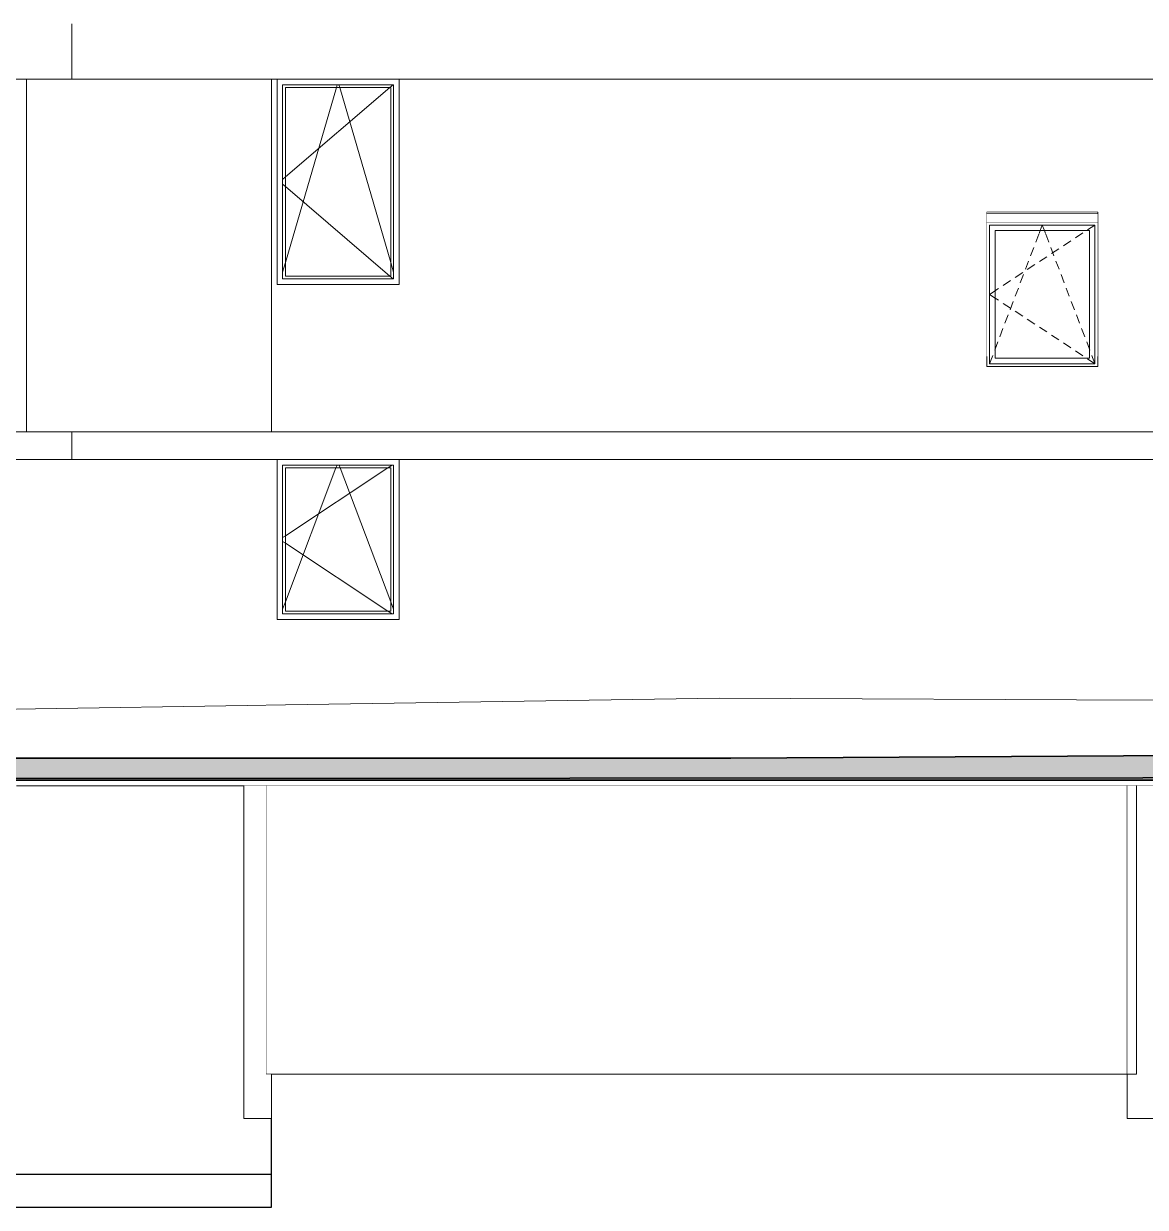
# Model space of a CAD drawing. Header units: millimetres. Extents: x -2171 to 1563, y -1758 to -1505.
# Drawn here: x -162.97 to -152.86, y -1758.45 to -1747.78 of the extents above; entities that cross this region are included whole.
import ezdxf

# ---------------------------------------------------------------- set-up
doc = ezdxf.new("R2010")
doc.units = ezdxf.units.MM
doc.linetypes.add('Dashed Small', pattern=[282.222222, 141.111111, -141.111111])
doc.linetypes.add('Wipeout_Contour', pattern=[1000, 0, -1000])
for name, color, linetype, lineweight, true_color in [('0_Pen_No__83', 251, 'Continuous', 13, 0x6a6a6a), ('Archicad Windows_Pen_No__87', 251, 'Continuous', 9, 0x6a6a6a), ('Line Fisiko Edafos_Pen_No__66', 20, 'Continuous', 20, 0xfd5200), ('Site & Landscape - Terrain & Contours_Pen_No__169', 49, 'Continuous', 13, 0x474747), ('Structural - Bearing_Pen_No__87', 251, 'Continuous', 9, 0x6a6a6a), ('Structural - Stair & Railing_Pen_No__91', 49, 'Continuous', 13, 0x464646)]:
    doc.layers.add(name, color=color, linetype=linetype, lineweight=lineweight, true_color=true_color)
for name, color, linetype in [('Archicad Windows', 7, 'Continuous'), ('Site & Landscape - Terrain & Contours', 7, 'Continuous'), ('Structural - Bearing', 7, 'Continuous'), ('Structural - Stair & Railing', 7, 'Continuous')]:
    doc.layers.add(name, color=color, linetype=linetype)
for name, color, linetype, lineweight in [('Archicad Windows_Pen_No__3', 7, 'Continuous', 13), ('Lines_Pen_No__21', 7, 'Continuous', 35), ('Site & Landscape - Terrain & Contours_Pen_No__29', 7, 'Continuous', 35), ('Structural - Bearing_Pen_No__27', 7, 'Continuous', 25), ('Structural - Bearing_Pen_No__88', 7, 'Continuous', 13), ('Structural - Bearing_Pen_No__89', 7, 'Continuous', 13)]:
    doc.layers.add(name, color=color, linetype=linetype, lineweight=lineweight)

# ---------------------------------------------------------------- blocks, each defined once
blk = doc.blocks.new('Section Element_20_1')
at = {"color": 254, "linetype": 'Wipeout_Contour', "lineweight": 0, "ltscale": 50843.816559}
blk.add_wipeout([(-7500, 2790), (-7500, 100), (-3307, 100), (430, 122), (430, 2790), (-6300, 2790), (-6300, 1350), (-7400, 1350), (-7400, 2790)], dxfattribs=at).dxf.layer = 'Structural - Bearing'
blk = doc.blocks.new('Section Element_21_1')
at = {"color": 254, "linetype": 'Wipeout_Contour', "lineweight": 0, "ltscale": 35601.134683}
blk.add_wipeout([(-9700, -150), (-9700, -2650), (-7700, -2650), (-7700, -150)], dxfattribs=at).dxf.layer = 'Structural - Bearing'
at = {"color": 254, "linetype": 'Wipeout_Contour', "lineweight": 0, "ltscale": 74000.901107}
blk.add_wipeout([(-9700, -2750), (-10000, -2750), (-10000, -3650), (-7450, -3650), (-7450, -3150), (-7700, -3150), (-7700, -2650), (-9700, -2650)], dxfattribs=at).dxf.layer = 'Structural - Bearing'
at = {"color": 254, "linetype": 'Wipeout_Contour', "lineweight": 0, "ltscale": 38125.234752}
blk.add_wipeout([(-10000, -3950), (-7450, -3950), (-7450, -3650), (-10000, -3650)], dxfattribs=at).dxf.layer = 'Structural - Bearing'
at = {"layer": 'Structural - Bearing_Pen_No__27', "color": 7, "linetype": 'Continuous', "lineweight": 25}
for p, q in [((-7450, -3650), (-7450, -3150)), ((-10000, -3650), (-7450, -3650)), ((-7450, -3950), (-7450, -3650)), ((-10000, -3950), (-7450, -3950))]:
    blk.add_line(p, q, dxfattribs=at)
blk = doc.blocks.new('Section Element_22_1')
at = {"color": 254, "linetype": 'Wipeout_Contour', "lineweight": 0, "ltscale": 35394.730541}
blk.add_wipeout([(-9750, 2790), (-9750, 100), (-7500, 100), (-7500, 2790)], dxfattribs=at).dxf.layer = 'Structural - Bearing'
blk = doc.blocks.new('Section Element_23_1')
at = {"color": 254, "linetype": 'Wipeout_Contour', "lineweight": 0, "ltscale": 30748.55497}
blk.add_wipeout([(-7400, 2740), (-7400, 1400), (-7350, 1400), (-7350, 2740)], dxfattribs=at).dxf.layer = 'Archicad Windows'
at = {"color": 254, "linetype": 'Wipeout_Contour', "lineweight": 0, "ltscale": 26742.223457}
blk.add_wipeout([(-6300, 1400), (-6300, 2740), (-6350, 2740), (-6350, 1400)], dxfattribs=at).dxf.layer = 'Archicad Windows'
at = {"color": 254, "linetype": 'Wipeout_Contour', "lineweight": 0, "ltscale": 44319.375849}
blk.add_wipeout([(-7400, 2790), (-7400, 2740), (-7350, 2740), (-6350, 2740), (-6300, 2740), (-6300, 2790)], dxfattribs=at).dxf.layer = 'Archicad Windows'
at = {"color": 254, "linetype": 'Wipeout_Contour', "lineweight": 0, "ltscale": 41934.97773}
blk.add_wipeout([(-7400, 1350), (-6300, 1350), (-6300, 1400), (-6350, 1400), (-7350, 1400), (-7400, 1400)], dxfattribs=at).dxf.layer = 'Archicad Windows'
at = {"color": 254, "linetype": 'Wipeout_Contour', "lineweight": 0, "ltscale": 30596.613386}
blk.add_wipeout([(-7325, 2715), (-7350, 2715), (-7350, 1425), (-7325, 1425)], dxfattribs=at).dxf.layer = 'Archicad Windows'
at = {"color": 254, "linetype": 'Wipeout_Contour', "lineweight": 0, "ltscale": 26875.431273}
blk.add_wipeout([(-6375, 1425), (-6350, 1425), (-6350, 2715), (-6375, 2715)], dxfattribs=at).dxf.layer = 'Archicad Windows'
at = {"color": 254, "linetype": 'Wipeout_Contour', "lineweight": 0, "ltscale": 44242.21842}
blk.add_wipeout([(-6350, 2740), (-7350, 2740), (-7350, 2715), (-7325, 2715), (-6375, 2715), (-6350, 2715)], dxfattribs=at).dxf.layer = 'Archicad Windows'
at = {"color": 254, "linetype": 'Wipeout_Contour', "lineweight": 0, "ltscale": 41974.312605}
blk.add_wipeout([(-7350, 1425), (-7350, 1400), (-6350, 1400), (-6350, 1425), (-6375, 1425), (-7325, 1425)], dxfattribs=at).dxf.layer = 'Archicad Windows'
at = {"layer": 'Archicad Windows_Pen_No__87', "color": 251, "linetype": 'Continuous', "lineweight": 9, "true_color": 0x6a6a6a}
for p, q in [((-7400, 1350), (-7400, 2790)), ((-6300, 2790), (-6300, 1350)), ((-6300, 1350), (-7400, 1350))]:
    blk.add_line(p, q, dxfattribs=at)
at = {"color": 254, "linetype": 'Wipeout_Contour', "lineweight": 0, "ltscale": 28735.757977}
blk.add_wipeout([(-7325, 1425), (-6375, 1425), (-6375, 2715), (-7325, 2715)], dxfattribs=at).dxf.layer = 'Archicad Windows'
at = {"layer": 'Archicad Windows_Pen_No__3', "color": 7, "linetype": 'Continuous', "lineweight": 13}
for p, q in [((-7350, 1400), (-7350, 2740)), ((-7350, 2740), (-6350, 2740)), ((-7325, 1425), (-7325, 2715)), ((-7325, 2715), (-6375, 2715)), ((-6401, 2715), (-7325, 2103)), ((-7325, 1507), (-6869, 2715)), ((-6869, 2715), (-6859, 2740)), ((-6831, 2715), (-6841, 2740)), ((-6375, 1507), (-6831, 2715)), ((-6363, 2740), (-6401, 2715)), ((-6375, 2715), (-6375, 1425)), ((-6350, 2740), (-6350, 1400)), ((-7325, 2103), (-7350, 2087)), ((-7325, 2037), (-7350, 2053)), ((-6401, 1425), (-7325, 2037)), ((-7350, 1441), (-7325, 1507)), ((-6350, 1441), (-6375, 1507)), ((-6350, 1400), (-7350, 1400)), ((-6375, 1425), (-7325, 1425)), ((-6363, 1400), (-6401, 1425))]:
    blk.add_line(p, q, dxfattribs=at)
blk = doc.blocks.new('Section Element_25_1')
at = {"color": 254, "linetype": 'Wipeout_Contour', "lineweight": 0, "ltscale": 57536.591091}
blk.add_wipeout([(-9750, -100), (-9750, -150), (19017, -150), (19017, -100)], dxfattribs=at).dxf.layer = 'Structural - Bearing'
at = {"layer": 'Structural - Bearing_Pen_No__89', "color": 7, "linetype": 'Continuous', "lineweight": 13}
blk.add_line((-9750, -150), (2889, -150), dxfattribs=at)
blk = doc.blocks.new('Section Element_29_1')
at = {"layer": 'Structural - Bearing_Pen_No__87', "color": 251, "linetype": 'Continuous', "lineweight": 9, "true_color": 0x6a6a6a}
blk.add_line((-7450, 3040), (-7450, 6220), dxfattribs=at)
blk = doc.blocks.new('Section Element_30_1')
at = {"color": 254, "linetype": 'Wipeout_Contour', "lineweight": 0, "ltscale": 39364.458135}
blk.add_wipeout([(-7450, 6220), (-9658, 6220), (-9658, 3040), (-7450, 3040)], dxfattribs=at).dxf.layer = 'Structural - Bearing'
at = {"layer": 'Structural - Bearing_Pen_No__87', "color": 251, "linetype": 'Continuous', "lineweight": 9, "true_color": 0x6a6a6a}
blk.add_line((-7450, 3040), (-7450, 6220), dxfattribs=at)
blk = doc.blocks.new('Section Element_32_1')
at = {"color": 254, "linetype": 'Wipeout_Contour', "lineweight": 0, "ltscale": 36427.479848}
blk.add_wipeout([(-7400, 6170), (-7400, 4420), (-7350, 4420), (-7350, 6170)], dxfattribs=at).dxf.layer = 'Archicad Windows'
at = {"color": 254, "linetype": 'Wipeout_Contour', "lineweight": 0, "ltscale": 33104.82175}
blk.add_wipeout([(-6300, 4420), (-6300, 6170), (-6350, 6170), (-6350, 4420)], dxfattribs=at).dxf.layer = 'Archicad Windows'
at = {"color": 254, "linetype": 'Wipeout_Contour', "lineweight": 0, "ltscale": 55422.589033}
blk.add_wipeout([(-7400, 6170), (-7350, 6170), (-6350, 6170), (-6300, 6170), (-6300, 6220), (-7400, 6220)], dxfattribs=at).dxf.layer = 'Archicad Windows'
at = {"color": 254, "linetype": 'Wipeout_Contour', "lineweight": 0, "ltscale": 48890.759739}
blk.add_wipeout([(-7400, 4370), (-6300, 4370), (-6300, 4420), (-6350, 4420), (-7350, 4420), (-7400, 4420)], dxfattribs=at).dxf.layer = 'Archicad Windows'
at = {"color": 254, "linetype": 'Wipeout_Contour', "lineweight": 0, "ltscale": 36299.402984}
blk.add_wipeout([(-7325, 6145), (-7350, 6145), (-7350, 4445), (-7325, 4445)], dxfattribs=at).dxf.layer = 'Archicad Windows'
at = {"color": 254, "linetype": 'Wipeout_Contour', "lineweight": 0, "ltscale": 33213.880545}
blk.add_wipeout([(-6375, 4445), (-6350, 4445), (-6350, 6145), (-6375, 6145)], dxfattribs=at).dxf.layer = 'Archicad Windows'
at = {"color": 254, "linetype": 'Wipeout_Contour', "lineweight": 0, "ltscale": 55282.21737}
blk.add_wipeout([(-6350, 6170), (-7350, 6170), (-7350, 6145), (-7325, 6145), (-6375, 6145), (-6350, 6145)], dxfattribs=at).dxf.layer = 'Archicad Windows'
at = {"color": 254, "linetype": 'Wipeout_Contour', "lineweight": 0, "ltscale": 48994.641668}
blk.add_wipeout([(-7350, 4445), (-7350, 4420), (-6350, 4420), (-6350, 4445), (-6375, 4445), (-7325, 4445)], dxfattribs=at).dxf.layer = 'Archicad Windows'
at = {"layer": 'Archicad Windows_Pen_No__87', "color": 251, "linetype": 'Continuous', "lineweight": 9, "true_color": 0x6a6a6a}
for p, q in [((-7400, 4370), (-7400, 6220)), ((-6300, 6220), (-6300, 4370)), ((-6300, 4370), (-7400, 4370))]:
    blk.add_line(p, q, dxfattribs=at)
at = {"color": 254, "linetype": 'Wipeout_Contour', "lineweight": 0, "ltscale": 34755.656356}
blk.add_wipeout([(-7325, 4445), (-6375, 4445), (-6375, 6145), (-7325, 6145)], dxfattribs=at).dxf.layer = 'Archicad Windows'
at = {"layer": 'Archicad Windows_Pen_No__3', "color": 7, "linetype": 'Continuous', "lineweight": 13}
for p, q in [((-7350, 4420), (-7350, 6170)), ((-7350, 6170), (-6350, 6170)), ((-7325, 4445), (-7325, 6145)), ((-7325, 6145), (-6375, 6145)), ((-6383, 6145), (-7325, 5338)), ((-7325, 4566), (-6865, 6145)), ((-6865, 6145), (-6857, 6170)), ((-6835, 6145), (-6843, 6170)), ((-6375, 4566), (-6835, 6145)), ((-6354, 6170), (-6383, 6145)), ((-6375, 6145), (-6375, 4445)), ((-6350, 6170), (-6350, 4420)), ((-7325, 5338), (-7350, 5316)), ((-7325, 5252), (-7350, 5274)), ((-6383, 4445), (-7325, 5252)), ((-7350, 4481), (-7325, 4566)), ((-6350, 4481), (-6375, 4566)), ((-6350, 4420), (-7350, 4420)), ((-6375, 4445), (-7325, 4445)), ((-6354, 4420), (-6383, 4445))]:
    blk.add_line(p, q, dxfattribs=at)
blk = doc.blocks.new('Section Element_33_1')
at = {"color": 254, "linetype": 'Wipeout_Contour', "lineweight": 0, "ltscale": 59520.049053}
blk.add_wipeout([(-9250, 3040), (-9250, 2790), (19848, 2790), (19848, 3040)], dxfattribs=at).dxf.layer = 'Structural - Bearing'
at = {"color": 254, "linetype": 'Wipeout_Contour', "lineweight": 0, "ltscale": 104315.347046}
blk.add_wipeout([(-21259, 3040), (-21259, 2840), (-20808, 2840), (-20808, 2790), (-9250, 2790), (-9250, 3040)], dxfattribs=at).dxf.layer = 'Structural - Bearing'
at = {"layer": 'Structural - Bearing_Pen_No__87', "color": 251, "linetype": 'Continuous', "lineweight": 9, "true_color": 0x6a6a6a}
for p, q in [((-9658, 3040), (-9250, 3040)), ((-9250, 3040), (19848, 3040)), ((-9250, 2790), (-9250, 3040)), ((-20808, 2790), (-9250, 2790)), ((-9250, 2790), (19848, 2790))]:
    blk.add_line(p, q, dxfattribs=at)
blk = doc.blocks.new('Section Element_73_1')
at = {"layer": '0_Pen_No__83', "color": 251, "linetype": 'Continuous', "lineweight": 13, "true_color": 0x6a6a6a}
for p, q in [((-1000, 3720), (-1000, 5020)), ((-1000, 5020), (0, 5020)), ((0, 5020), (0, 3720)), ((0, 3720), (-1000, 3720))]:
    blk.add_line(p, q, dxfattribs=at)
blk = doc.blocks.new('Section Element_74_1')
at = {"color": 254, "linetype": 'Wipeout_Contour', "lineweight": 0, "ltscale": 17578.02232}
blk.add_wipeout([(-1000, 4880), (-1000, 3680), (-975, 3680), (-975, 4880)], dxfattribs=at).dxf.layer = 'Archicad Windows'
at = {"color": 254, "linetype": 'Wipeout_Contour', "lineweight": 0, "ltscale": 17120.145884}
blk.add_wipeout([(-25, 4880), (-25, 3680), (0, 3680), (0, 4880)], dxfattribs=at).dxf.layer = 'Archicad Windows'
at = {"color": 254, "linetype": 'Wipeout_Contour', "lineweight": 0, "ltscale": 39582.89911}
blk.add_wipeout([(0, 4930), (-1000, 4930), (-1000, 4880), (-975, 4880), (-975, 4905), (-25, 4905), (-25, 4880), (0, 4880)], dxfattribs=at).dxf.layer = 'Archicad Windows'
at = {"color": 254, "linetype": 'Wipeout_Contour', "lineweight": 0, "ltscale": 29814.015706}
blk.add_wipeout([(-1000, 3630), (0, 3630), (0, 3680), (-25, 3680), (-25, 3655), (-975, 3655), (-975, 3680), (-1000, 3680)], dxfattribs=at).dxf.layer = 'Archicad Windows'
at = {"color": 254, "linetype": 'Wipeout_Contour', "lineweight": 0, "ltscale": 17543.889971}
blk.add_wipeout([(-925, 4855), (-975, 4855), (-975, 3705), (-925, 3705)], dxfattribs=at).dxf.layer = 'Archicad Windows'
at = {"color": 254, "linetype": 'Wipeout_Contour', "lineweight": 0, "ltscale": 17121.474228}
blk.add_wipeout([(-75, 4855), (-75, 3705), (-25, 3705), (-25, 4855)], dxfattribs=at).dxf.layer = 'Archicad Windows'
at = {"color": 254, "linetype": 'Wipeout_Contour', "lineweight": 0, "ltscale": 29509.66626}
blk.add_wipeout([(-975, 4905), (-975, 4855), (-925, 4855), (-75, 4855), (-25, 4855), (-25, 4905)], dxfattribs=at).dxf.layer = 'Archicad Windows'
at = {"color": 254, "linetype": 'Wipeout_Contour', "lineweight": 0, "ltscale": 22499.231331}
blk.add_wipeout([(-925, 3705), (-975, 3705), (-975, 3655), (-25, 3655), (-25, 3705), (-75, 3705)], dxfattribs=at).dxf.layer = 'Archicad Windows'
at = {"layer": 'Archicad Windows_Pen_No__3', "color": 7, "linetype": 'Continuous', "lineweight": 13}
blk.add_line((0, 4930), (-1000, 4930), dxfattribs=at)
at = {"layer": 'Archicad Windows_Pen_No__87', "color": 251, "linetype": 'Continuous', "lineweight": 9, "true_color": 0x6a6a6a}
for p, q in [((-1000, 3720), (-1000, 3630)), ((0, 3630), (-1000, 3630)), ((0, 3720), (0, 3630))]:
    blk.add_line(p, q, dxfattribs=at)
at = {"color": 254, "linetype": 'Wipeout_Contour', "lineweight": 0, "ltscale": 17322.288952}
blk.add_wipeout([(-925, 4855), (-925, 3705), (-75, 3705), (-75, 4855)], dxfattribs=at).dxf.layer = 'Archicad Windows'
at = {"layer": 'Archicad Windows_Pen_No__3', "color": 7, "linetype": 'Continuous', "lineweight": 13}
for p, q in [((-975, 4905), (-975, 4855)), ((-25, 4905), (-975, 4905)), ((-975, 4855), (-975, 3705)), ((-925, 3705), (-925, 4855)), ((-925, 4855), (-75, 4855)), ((-559, 4749), (-531, 4823)), ((-528, 4830), (-519, 4855)), ((-519, 4855), (-500, 4905)), ((-481, 4855), (-500, 4905)), ((-471, 4830), (-481, 4855)), ((-440, 4749), (-469, 4823)), ((-133, 4834), (-200, 4790)), ((-25, 4905), (-91, 4861)), ((-75, 4855), (-75, 3705)), ((-25, 4855), (-25, 4905)), ((-25, 3705), (-25, 4855)), ((-605, 4627), (-577, 4702)), ((-394, 4627), (-423, 4702)), ((-242, 4762), (-309, 4718)), ((-459, 4619), (-526, 4575)), ((-350, 4691), (-417, 4647)), ((-651, 4506), (-623, 4580)), ((-568, 4548), (-635, 4504)), ((-348, 4506), (-376, 4580)), ((-785, 4405), (-852, 4361)), ((-676, 4476), (-743, 4432)), ((-698, 4384), (-669, 4459)), ((-302, 4384), (-330, 4459)), ((-925, 4313), (-975, 4280)), ((-925, 4247), (-975, 4280)), ((-908, 4324), (-925, 4313)), ((-893, 4333), (-908, 4324)), ((-744, 4263), (-715, 4337)), ((-256, 4263), (-284, 4337)), ((-908, 4236), (-925, 4247)), ((-893, 4227), (-908, 4236)), ((-785, 4155), (-852, 4199)), ((-790, 4141), (-762, 4216)), ((-209, 4141), (-238, 4216)), ((-836, 4020), (-808, 4094)), ((-676, 4084), (-743, 4128)), ((-568, 4012), (-635, 4056)), ((-163, 4020), (-192, 4094)), ((-882, 3898), (-854, 3973)), ((-459, 3941), (-526, 3985)), ((-117, 3898), (-145, 3973)), ((-925, 3787), (-900, 3851)), ((-350, 3869), (-417, 3913)), ((-242, 3798), (-309, 3842)), ((-75, 3787), (-99, 3851)), ((-928, 3777), (-925, 3787)), ((-133, 3726), (-200, 3770)), ((-71, 3777), (-75, 3787)), ((-975, 3655), (-946, 3730)), ((-975, 3705), (-975, 3655)), ((-975, 3655), (-25, 3655)), ((-75, 3705), (-925, 3705)), ((-25, 3655), (-91, 3699)), ((-25, 3655), (-53, 3730)), ((-25, 3655), (-25, 3705))]:
    blk.add_line(p, q, dxfattribs=at)
blk = doc.blocks.new('Section Element_227_1')
at = {"color": 254, "linetype": 'Wipeout_Contour', "lineweight": 0, "ltscale": 42479.317484}
blk.add_wipeout([(7600, 6570), (-9250, 6570), (-9250, 6320), (7600, 6320)], dxfattribs=at).dxf.layer = 'Structural - Bearing'
at = {"color": 254, "linetype": 'Wipeout_Contour', "lineweight": 0, "ltscale": 66977.586175}
blk.add_wipeout([(-21258, 6570), (-21258, 6320), (-9250, 6320), (-9250, 6570)], dxfattribs=at).dxf.layer = 'Structural - Bearing'
at = {"layer": 'Structural - Bearing_Pen_No__89', "color": 7, "linetype": 'Continuous', "lineweight": 13}
blk.add_line((-9250, 6320), (-9250, 6570), dxfattribs=at)
blk = doc.blocks.new('Section Element_228_1')
at = {"color": 254, "linetype": 'Wipeout_Contour', "lineweight": 0, "ltscale": 61720.716266}
blk.add_wipeout([(-18302, 6570), (-9250, 6570), (-9250, 6720), (-18302, 6720)], dxfattribs=at).dxf.layer = 'Structural - Bearing'
at = {"color": 254, "linetype": 'Wipeout_Contour', "lineweight": 0, "ltscale": 42970.163545}
blk.add_wipeout([(-9250, 6570), (7600, 6570), (7600, 6720), (-9250, 6720)], dxfattribs=at).dxf.layer = 'Structural - Bearing'
at = {"layer": 'Structural - Bearing_Pen_No__89', "color": 7, "linetype": 'Continuous', "lineweight": 13}
blk.add_line((-9250, 6570), (-9250, 6720), dxfattribs=at)
blk = doc.blocks.new('Section Element_258_1')
at = {"color": 254, "linetype": 'Wipeout_Contour', "lineweight": 0, "ltscale": 43247.177075}
blk.add_wipeout([(-9670, 6220), (-9670, 3040), (-9658, 3040), (-9658, 6220)], dxfattribs=at).dxf.layer = 'Structural - Bearing'
at = {"layer": 'Structural - Bearing_Pen_No__87', "color": 251, "linetype": 'Continuous', "lineweight": 9, "true_color": 0x6a6a6a}
for p in [(-9658, 6220), (-9670, 3040)]:
    blk.add_line(p, (-9658, 3040), dxfattribs=at)
blk = doc.blocks.new('Section Element_264_1')
at = {"color": 254, "linetype": 'Wipeout_Contour', "lineweight": 0, "ltscale": 151003.656459}
blk.add_wipeout([(-3307, 100), (-30253, 100), (-30253, -100), (25904, -100), (25904, 250), (20976, 250), (14403, 203)], dxfattribs=at).dxf.layer = 'Site & Landscape - Terrain & Contours'
at = {"layer": 'Site & Landscape - Terrain & Contours_Pen_No__169', "linetype": 'Continuous', "lineweight": 13, "true_color": 0x474747}
h = blk.add_hatch(dxfattribs=at)
h.set_pattern_fill('STRUCTURAL_CONCRETE_0001', color=49, style=0, pattern_type=2)
h.set_pattern_definition([(0, (0, 0), (0, 623.538), [60, -300]), (0, (180, 311.8), (0, 623.538), [60, -300]), (60, (0, 0), (-540, 311.769), [60, -300]), (60, (360, 0), (-540, 311.769), [60, -300]), (120, (60, 0), (540, 311.769), [60, -300]), (120, (420, 0), (540, 311.769), [60, -300]), (0, (0, 60), (0, 120), [0, -120, 0, -180]), (45, (60, 60), (-84.8528, 84.8528), [0, -90, 0, -150])])
h.paths.add_polyline_path([(-3307, 100), (-30253, 100), (-30253, -100), (25904, -100), (25904, 250), (20976, 250), (14403, 203)])
at = {"layer": 'Site & Landscape - Terrain & Contours_Pen_No__29', "color": 7, "linetype": 'Continuous', "lineweight": 35}
blk.add_line((25904, -100), (-30253, -100), dxfattribs=at)
at = {"layer": 'Site & Landscape - Terrain & Contours_Pen_No__29', "color": 7, "linetype": 'Continuous', "lineweight": 35, "flags": 128}
blk.add_lwpolyline([(25904, 250), (20976, 250), (14403, 203), (-3307, 100), (-30253, 100)], dxfattribs=at)
blk = doc.blocks.new('Section Element_391_1')
at = {"color": 254, "linetype": 'Wipeout_Contour', "lineweight": 0, "ltscale": 20079.109719}
blk.add_wipeout([(-1000, 4930), (0, 4930), (0, 5010), (-1000, 5010)], dxfattribs=at).dxf.layer = 'Structural - Stair & Railing'
at = {"layer": 'Structural - Stair & Railing_Pen_No__91', "color": 49, "linetype": 'Continuous', "lineweight": 13, "true_color": 0x464646}
blk.add_line((-1000, 5010), (0, 5010), dxfattribs=at)
blk = doc.blocks.new('Section Element_405_1')
at = {"color": 254, "linetype": 'Wipeout_Contour', "lineweight": 0, "ltscale": 41824.503824}
blk.add_wipeout([(-9250, 6320), (-9250, 6220), (7450, 6220), (7450, 6320)], dxfattribs=at).dxf.layer = 'Structural - Bearing'
at = {"layer": 'Structural - Bearing_Pen_No__87', "color": 251, "linetype": 'Continuous', "lineweight": 9, "true_color": 0x6a6a6a}
blk.add_line((-9250, 6220), (7450, 6220), dxfattribs=at)
blk = doc.blocks.new('Section Element_406_1')
at = {"color": 254, "linetype": 'Wipeout_Contour', "lineweight": 0, "ltscale": 44948.335633}
blk.add_wipeout([(-9250, 6220), (-9250, 6320), (-9400, 6320), (-9400, 6220)], dxfattribs=at).dxf.layer = 'Structural - Bearing'
at = {"layer": 'Structural - Bearing_Pen_No__87', "color": 251, "linetype": 'Continuous', "lineweight": 9, "true_color": 0x6a6a6a}
for p, q in [((-9250, 6320), (-9250, 6220)), ((-9250, 6220), (-9400, 6220))]:
    blk.add_line(p, q, dxfattribs=at)
blk = doc.blocks.new('Section Element_407_1')
at = {"color": 254, "linetype": 'Wipeout_Contour', "lineweight": 0, "ltscale": 66926.684257}
blk.add_wipeout([(-21258, 6220), (-9400, 6220), (-9400, 6320), (-21258, 6320)], dxfattribs=at).dxf.layer = 'Structural - Bearing'
at = {"layer": 'Structural - Bearing_Pen_No__87', "color": 251, "linetype": 'Continuous', "lineweight": 9, "true_color": 0x6a6a6a}
blk.add_line((-21258, 6220), (-9400, 6220), dxfattribs=at)
blk = doc.blocks.new('Section Element_448_1')
at = {"color": 254, "linetype": 'Wipeout_Contour', "lineweight": 0, "ltscale": 24222.793754}
blk.add_wipeout([(350, -2750), (267, -2750), (267, -3150), (2889, -3150), (2889, -2750), (2889, -2750), (2889, -150), (350, -150)], dxfattribs=at).dxf.layer = 'Structural - Bearing'
at = {"layer": 'Structural - Bearing_Pen_No__87', "color": 251, "linetype": 'Continuous', "lineweight": 9, "true_color": 0x6a6a6a}
for p, q in [((267, -2750), (267, -3150)), ((267, -3150), (2889, -3150))]:
    blk.add_line(p, q, dxfattribs=at)
at = {"color": 254, "linetype": 'Wipeout_Contour', "lineweight": 0, "ltscale": 13800.913957}
blk.add_wipeout([(2894, -2750), (2906, -2750), (2906, -150), (2894, -150)], dxfattribs=at).dxf.layer = 'Structural - Bearing'
at = {"layer": 'Structural - Bearing_Pen_No__87', "color": 251, "linetype": 'Continuous', "lineweight": 9, "true_color": 0x6a6a6a}
blk.add_line((2889, -3150), (2889, -2750), dxfattribs=at)
blk = doc.blocks.new('Section Element_449_1')
at = {"color": 254, "linetype": 'Wipeout_Contour', "lineweight": 0, "ltscale": 18558.746668}
blk.add_wipeout([(267, -150), (-7500, -150), (-7500, -2750), (267, -2750)], dxfattribs=at).dxf.layer = 'Structural - Bearing'
at = {"layer": 'Structural - Bearing_Pen_No__87', "color": 251, "linetype": 'Continuous', "lineweight": 9, "true_color": 0x6a6a6a}
for p, q in [((-7500, -150), (-7500, -2750)), ((267, -150), (267, -2750)), ((-7500, -2750), (267, -2750))]:
    blk.add_line(p, q, dxfattribs=at)
blk = doc.blocks.new('Section Element_537_1')
at = {"color": 254, "linetype": 'Wipeout_Contour', "lineweight": 0, "ltscale": 120659.658033}
blk.add_wipeout([(-19612, 6220), (-19612, 3570), (-19600, 3570), (-19600, 3040), (-19598, 3040), (-19598, 6220)], dxfattribs=at).dxf.layer = 'Structural - Bearing'
at = {"layer": 'Structural - Bearing_Pen_No__87', "color": 251, "linetype": 'Continuous', "lineweight": 9, "true_color": 0x6a6a6a}
for p, q in [((-19598, 6220), (-19598, 3040)), ((-19598, 3040), (-19600, 3040)), ((-9670, 3040), (-19598, 3040))]:
    blk.add_line(p, q, dxfattribs=at)
blk = doc.blocks.new('Section Element_559_1')
at = {"color": 254, "linetype": 'Wipeout_Contour', "lineweight": 0, "ltscale": 47541.133497}
blk.add_wipeout([(-7700, -3150), (-7450, -3150), (-7450, -2750), (-7500, -2750), (-7500, -150), (-7700, -150)], dxfattribs=at).dxf.layer = 'Structural - Bearing'
at = {"layer": 'Structural - Bearing_Pen_No__88', "color": 7, "linetype": 'Continuous', "lineweight": 13}
for p, q in [((-7700, -3150), (-7700, -150)), ((-7450, -3150), (-7450, -2750)), ((-7700, -3150), (-7450, -3150))]:
    blk.add_line(p, q, dxfattribs=at)
blk = doc.blocks.new('Section Element_601_1')
at = {"color": 254, "linetype": 'Wipeout_Contour', "lineweight": 0, "ltscale": 20257.344189}
blk.add_wipeout([(-1000, 5020), (-1000, 5010), (0, 5010), (0, 5020)], dxfattribs=at).dxf.layer = 'Structural - Bearing'
at = {"layer": 'Structural - Bearing_Pen_No__87', "color": 251, "linetype": 'Continuous', "lineweight": 9, "true_color": 0x6a6a6a}
blk.add_line((0, 5020), (0, 5010), dxfattribs=at)
blk = doc.blocks.new('Section Element_604_1')
at = {"color": 254, "linetype": 'Wipeout_Contour', "lineweight": 0, "ltscale": 6222.98287}
blk.add_wipeout([(350, -150), (267, -150), (267, -2750), (350, -2750)], dxfattribs=at).dxf.layer = 'Structural - Bearing'
at = {"layer": 'Structural - Bearing_Pen_No__88', "color": 7, "linetype": 'Continuous', "lineweight": 13}
for p, q in [((350, -2750), (350, -150)), ((267, -2750), (350, -2750))]:
    blk.add_line(p, q, dxfattribs=at)

msp = doc.modelspace()

# ---------------------------------------------------------------- block references
at = {"lineweight": 0, "xscale": 0.001, "yscale": 0.001, "zscale": 0.001}
msp.add_blockref('Section Element_73_1', (-153.2853, -1754.5041), dxfattribs=at)
at = {"layer": 'Structural - Bearing', "lineweight": 0, "xscale": 0.001, "yscale": 0.001, "zscale": 0.001}
msp.add_blockref('Section Element_20_1', (-153.2853, -1754.5041), dxfattribs=at)

# ---------------------------------------------------------------- next in the draw order: linework, layer by layer
at = {"layer": 'Line Fisiko Edafos_Pen_No__66', "color": 20, "linetype": 'Dashed Small', "lineweight": 20, "true_color": 0xfd5200}
msp.add_line((-145.5325, -1753.9141), (-156.6963, -1753.8641), dxfattribs=at)

# ---------------------------------------------------------------- next in the draw order: block references
at = {"layer": 'Archicad Windows', "lineweight": 0, "xscale": 0.001, "yscale": 0.001, "zscale": 0.001}
msp.add_blockref('Section Element_74_1', (-153.2853, -1754.5041), dxfattribs=at)
at = {"layer": 'Structural - Bearing', "lineweight": 0, "xscale": 0.001, "yscale": 0.001, "zscale": 0.001}
msp.add_blockref('Section Element_21_1', (-153.2853, -1754.5041), dxfattribs=at)

# ---------------------------------------------------------------- next in the draw order: block references
at = {"layer": 'Archicad Windows', "lineweight": 0, "xscale": 0.001, "yscale": 0.001, "zscale": 0.001}
msp.add_blockref('Section Element_23_1', (-153.2853, -1754.5041), dxfattribs=at)
at = {"layer": 'Structural - Bearing', "lineweight": 0, "xscale": 0.001, "yscale": 0.001, "zscale": 0.001}
for name in ['Section Element_227_1', 'Section Element_29_1', 'Section Element_22_1', 'Section Element_25_1']:
    msp.add_blockref(name, (-153.2853, -1754.5041), dxfattribs=at)
at = {"layer": 'Structural - Stair & Railing', "lineweight": 0, "xscale": 0.001, "yscale": 0.001, "zscale": 0.001}
msp.add_blockref('Section Element_391_1', (-153.2853, -1754.5041), dxfattribs=at)

# ---------------------------------------------------------------- next in the draw order: block references
at = {"layer": 'Site & Landscape - Terrain & Contours', "lineweight": 0, "xscale": 0.001, "yscale": 0.001, "zscale": 0.001}
msp.add_blockref('Section Element_264_1', (-153.2853, -1754.5041), dxfattribs=at)
at = {"layer": 'Structural - Bearing', "lineweight": 0, "xscale": 0.001, "yscale": 0.001, "zscale": 0.001}
for name in ['Section Element_228_1', 'Section Element_30_1', 'Section Element_601_1']:
    msp.add_blockref(name, (-153.2853, -1754.5041), dxfattribs=at)

# ---------------------------------------------------------------- next in the draw order: linework, layer by layer
at = {"layer": 'Line Fisiko Edafos_Pen_No__66', "color": 20, "linetype": 'Dashed Small', "lineweight": 20, "true_color": 0xfd5200}
msp.add_line((-156.6963, -1753.8641), (-179.6014, -1754.2241), dxfattribs=at)
at = {"layer": 'Lines_Pen_No__21', "color": 7, "linetype": 'Continuous', "lineweight": 35}
msp.add_line((-152.8774, -1754.5825), (-125.3855, -1754.4089), dxfattribs=at)

# ---------------------------------------------------------------- next in the draw order: block references
at = {"layer": 'Archicad Windows', "lineweight": 0, "xscale": 0.001, "yscale": 0.001, "zscale": 0.001}
msp.add_blockref('Section Element_32_1', (-153.2853, -1754.5041), dxfattribs=at)
at = {"layer": 'Structural - Bearing', "lineweight": 0, "xscale": 0.001, "yscale": 0.001, "zscale": 0.001}
for name in ['Section Element_33_1', 'Section Element_448_1']:
    msp.add_blockref(name, (-153.2853, -1754.5041), dxfattribs=at)

# ---------------------------------------------------------------- next in the draw order: block references
for name in ['Section Element_405_1', 'Section Element_258_1', 'Section Element_449_1']:
    msp.add_blockref(name, (-153.2853, -1754.5041), dxfattribs=at)

# ---------------------------------------------------------------- next in the draw order: block references
for name in ['Section Element_406_1', 'Section Element_559_1', 'Section Element_604_1']:
    msp.add_blockref(name, (-153.2853, -1754.5041), dxfattribs=at)

# ---------------------------------------------------------------- next in the draw order: linework, layer by layer
at = {"layer": 'Lines_Pen_No__21', "color": 7, "linetype": 'Continuous', "lineweight": 35}
msp.add_line((-183.5379, -1754.6041), (-152.8774, -1754.5825), dxfattribs=at)

# ---------------------------------------------------------------- next in the draw order: block references
at = {"layer": 'Structural - Bearing', "lineweight": 0, "xscale": 0.001, "yscale": 0.001, "zscale": 0.001}
msp.add_blockref('Section Element_407_1', (-153.2853, -1754.5041), dxfattribs=at)

# ---------------------------------------------------------------- next in the draw order: block references
msp.add_blockref('Section Element_537_1', (-153.2853, -1754.5041), dxfattribs=at)

doc.saveas('drawing.dxf')
